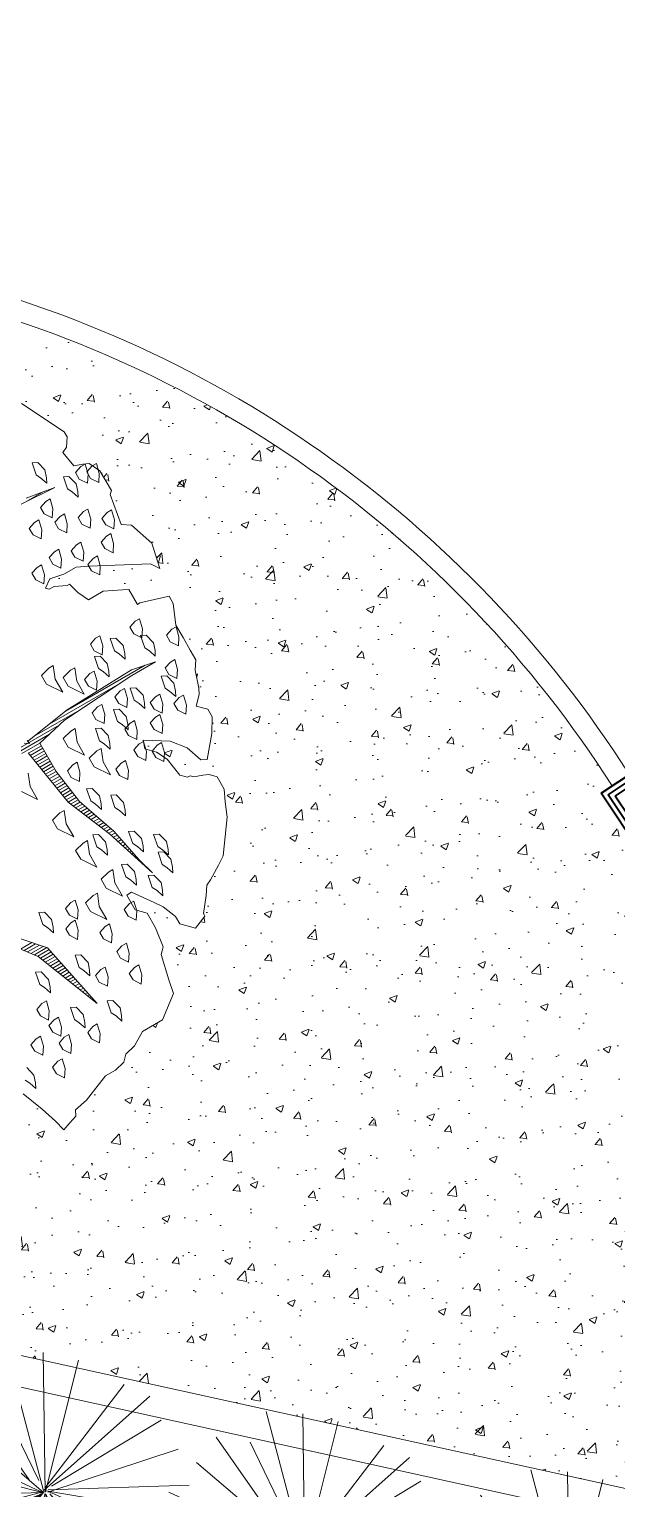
# Model space of a CAD drawing. Header units: metres. Extents: x 12093 to 20303, y 514 to 1412.
# Drawn here: x 19793.14 to 19795.98, y 683.78 to 690.84 of the extents above; entities that cross this region are included whole.
import ezdxf

# ---------------------------------------------------------------- set-up
doc = ezdxf.new("R2010")
doc.units = ezdxf.units.M
doc.linetypes.add('DASHED2', pattern=[9.525, 6.35, -3.175])
doc.layers.get('0').update_dxf_attribs({"lineweight": 13})
for name, color, linetype, lineweight in [('AMBI-GRASS', 104, 'Continuous', 20), ('ARBOLES', 52, 'Continuous', 13), ('grass', 64, 'Continuous', 13), ('JARDINERA', 132, 'Continuous', 40), ('Layer2', 43, 'Continuous', 20), ('MANZANAS-ORIGINALES', 147, 'Continuous', 9), ('SARDINEL', 52, 'Continuous', 20), ('TEX', 81, 'Continuous', 13)]:
    doc.layers.add(name, color=color, linetype=linetype, lineweight=lineweight)
doc.layers.add('Proyecciones', color=52, linetype='DASHED2')
pattern_1 = [(50, (19136.99335, 73.14804), (0.36436934, -0.03187817), [0.0381, -0.4191]), (355, (19136.99335, 73.14804), (-0.07048565, 0.38211329), [0.03048, -0.33528]), (100.451, (19137.0237, 73.1454), (0.293885, 0.35023338), [0.03238, -0.35618]), (46.1842, (19136.99335, 73.24964), (0.54215808, -0.08408466), [0.05715, -0.62865]), (96.6356, (19137.03853, 73.24264), (0.47480847, 0.4948511), [0.04857, -0.53427]), (351.184, (19136.99335, 73.24964), (0.4748092, 0.49485024), [0.04572, -0.50292]), (21, (19137.04415, 73.22424), (0.30322976, -0.20453104), [0.0381, -0.4191]), (326, (19137.04415, 73.22424), (0.12360406, 0.36837593), [0.03048, -0.33528]), (71.4514, (19137.06942, 73.2072), (0.42683298, 0.16384572), [0.03238, -0.35618]), (37.5, (19136.99335, 73.14804), (0.006177207, 0.169110078), [0, -0.331216, 0, -0.34036, 0, -0.33655]), (7.5, (19136.99335, 73.14804), (0.133639325, 0.20036115), [0, -0.194056, 0, -0.323596, 0, -0.12827]), (327.5, (19136.88007, 73.14804), (0.27118119, -0.011457488), [0, -0.127, 0, -0.39624, 0, -0.52578]), (317.5, (19136.82927, 73.14804), (0.29625836, 0.05085298), [0, -0.1651, 0, -0.263144, 0, -0.37338])]

# ---------------------------------------------------------------- blocks, each defined once
blk = doc.blocks.new('ghgfghgh')
at = {"layer": 'ARBOLES', "lineweight": 20}
for p, q in [((20002.4707, 664.8002), (20002.3672, 664.7493)), ((20002.3833, 664.7674), (20002.4707, 664.8002)), ((20002.3848, 664.7579), (20002.4344, 664.7866)), ((20002.5027, 664.1171), (20002.7456, 664.2574)), ((20002.7037, 664.2432), (20002.7778, 664.2683)), ((20002.7778, 664.2683), (20002.7047, 664.2261)), ((20002.7047, 664.2261), (20002.4996, 664.0899)), ((20002.5081, 664.1214), (20002.7037, 664.2432)), ((20002.4551, 664.0792), (20002.6732, 664.2051)), ((20002.3866, 664.0247), (20002.5081, 664.1214)), ((20002.4075, 664.0413), (20002.5526, 664.1251)), ((20002.3251, 663.9833), (20002.4832, 664.0746)), ((20002.4996, 664.0899), (20002.4247, 664.0201)), ((20002.3474, 663.9858), (20002.4538, 664.0472)), ((20002.3698, 663.9883), (20002.4247, 664.02)), ((20002.4183, 663.9543), (20002.3886, 663.9904)), ((20002.3896, 663.9893), (20002.4293, 664.0122)), ((20002.3954, 663.9822), (20002.4338, 664.0044)), ((20002.4012, 663.9751), (20002.4383, 663.9965)), ((20002.407, 663.9681), (20002.4428, 663.9887)), ((20002.4247, 664.0201), (20002.4746, 663.9336)), ((20002.4128, 663.961), (20002.4473, 663.9809)), ((20002.5112, 663.8395), (20002.4183, 663.9543)), ((20002.4187, 663.9539), (20002.4518, 663.9731)), ((20002.4244, 663.9468), (20002.4563, 663.9653)), ((20002.4302, 663.9397), (20002.4609, 663.9575)), ((20002.4359, 663.9326), (20002.4654, 663.9496)), ((20002.4416, 663.9255), (20002.4699, 663.9418)), ((20002.4474, 663.9184), (20002.4744, 663.934)), ((20002.4531, 663.9113), (20002.4799, 663.9267)), ((20002.4589, 663.9042), (20002.4855, 663.9195)), ((20002.4646, 663.8971), (20002.491, 663.9123)), ((20002.4704, 663.89), (20002.4966, 663.9051)), ((20002.4746, 663.9336), (20002.5455, 663.8416)), ((20002.4761, 663.8829), (20002.5021, 663.8979)), ((20002.4819, 663.8758), (20002.5077, 663.8907)), ((20002.4876, 663.8687), (20002.5132, 663.8834)), ((20002.4934, 663.8616), (20002.5188, 663.8762)), ((20002.4991, 663.8545), (20002.5244, 663.869)), ((20002.5049, 663.8473), (20002.5299, 663.8618)), ((20002.5106, 663.8402), (20002.5355, 663.8546)), ((20002.6373, 663.7439), (20002.5112, 663.8395)), ((20002.5182, 663.8342), (20002.541, 663.8474)), ((20002.526, 663.8283), (20002.5469, 663.8403)), ((20002.5338, 663.8224), (20002.5542, 663.8341)), ((20002.5416, 663.8164), (20002.5615, 663.8279)), ((20002.5455, 663.8416), (20002.6506, 663.7516)), ((20002.5495, 663.8105), (20002.5687, 663.8217)), ((20002.5573, 663.8046), (20002.576, 663.8154)), ((20002.5651, 663.7987), (20002.5833, 663.8092)), ((20002.5729, 663.7928), (20002.5906, 663.803)), ((20002.5807, 663.7869), (20002.5978, 663.7968)), ((20002.5885, 663.7809), (20002.6051, 663.7905)), ((20002.5963, 663.775), (20002.6124, 663.7843)), ((20002.6041, 663.7691), (20002.6197, 663.7781)), ((20002.6119, 663.7632), (20002.6269, 663.7719)), ((20002.6197, 663.7573), (20002.6342, 663.7656)), ((20002.6275, 663.7513), (20002.6415, 663.7594)), ((20002.6353, 663.7454), (20002.6488, 663.7532)), ((20002.7683, 663.6245), (20002.6373, 663.7439)), ((20002.6425, 663.7392), (20002.6551, 663.7465)), ((20002.6495, 663.7328), (20002.6612, 663.7395)), ((20002.6506, 663.7516), (20002.7282, 663.6634)), ((20002.6565, 663.7264), (20002.6673, 663.7326)), ((20002.6635, 663.72), (20002.6734, 663.7257)), ((20002.6705, 663.7136), (20002.6795, 663.7188)), ((20002.6775, 663.7073), (20002.6855, 663.7119)), ((20002.6845, 663.7009), (20002.6916, 663.705)), ((20002.6915, 663.6945), (20002.6977, 663.698)), ((20002.6985, 663.6881), (20002.7038, 663.6911)), ((20002.7055, 663.6817), (20002.7098, 663.6842)), ((20002.7126, 663.6753), (20002.7159, 663.6773)), ((20002.7266, 663.6626), (20002.7281, 663.6635)), ((20002.7282, 663.6634), (20002.7683, 663.6245)), ((20002.7336, 663.6562), (20002.7348, 663.6569)), ((20002.2834, 663.4509), (20002.4484, 663.3955)), ((20002.419, 663.3696), (20002.2673, 663.4328)), ((20002.3658, 663.3918), (20002.4003, 663.4117)), ((20002.3763, 663.3874), (20002.4117, 663.4078)), ((20002.3868, 663.383), (20002.4231, 663.404)), ((20002.3973, 663.3787), (20002.4345, 663.4001)), ((20002.4078, 663.3743), (20002.4459, 663.3963)), ((20002.4183, 663.3699), (20002.4532, 663.3901)), ((20002.5997, 663.2257), (20002.419, 663.3696)), ((20002.4261, 663.364), (20002.4594, 663.3832)), ((20002.4337, 663.358), (20002.4655, 663.3763)), ((20002.4413, 663.3519), (20002.4716, 663.3694)), ((20002.4484, 663.3955), (20002.5997, 663.2257)), ((20002.4488, 663.3459), (20002.4777, 663.3626)), ((20002.4564, 663.3398), (20002.4839, 663.3557)), ((20002.464, 663.3338), (20002.49, 663.3488)), ((20002.4716, 663.3277), (20002.4961, 663.3419)), ((20002.4792, 663.3217), (20002.5023, 663.335)), ((20002.4868, 663.3156), (20002.5084, 663.3281)), ((20002.4944, 663.3096), (20002.5145, 663.3212)), ((20002.5019, 663.3036), (20002.5207, 663.3144)), ((20002.5095, 663.2975), (20002.5268, 663.3075)), ((20002.5171, 663.2915), (20002.5329, 663.3006)), ((20002.5247, 663.2854), (20002.5391, 663.2937)), ((20002.5323, 663.2794), (20002.5452, 663.2868)), ((20002.5399, 663.2733), (20002.5513, 663.2799)), ((20002.5475, 663.2673), (20002.5575, 663.2731)), ((20002.555, 663.2612), (20002.5636, 663.2662)), ((20002.5626, 663.2552), (20002.5697, 663.2593)), ((20002.5702, 663.2491), (20002.5759, 663.2524)), ((20002.5778, 663.2431), (20002.582, 663.2455)), ((20002.5854, 663.2371), (20002.5881, 663.2386)), ((20002.593, 663.231), (20002.5943, 663.2317))]:
    blk.add_line(p, q, dxfattribs=at)
at = {"layer": 'grass'}
for p, q in [((20002.3685, 665.0559), (20002.4989, 664.9698)), ((20002.4989, 664.9698), (20002.5076, 664.9546)), ((20002.5056, 664.9232), (20002.4949, 664.9069)), ((20002.5076, 664.9546), (20002.5056, 664.9232)), ((20002.4009, 664.8751), (20002.418, 664.8762)), ((20002.418, 664.8762), (20002.44, 664.8534)), ((20002.4949, 664.9069), (20002.5286, 664.8659)), ((20002.4134, 664.8381), (20002.4009, 664.8751)), ((20002.4278, 664.8286), (20002.4134, 664.8381)), ((20002.44, 664.8534), (20002.4449, 664.8296)), ((20002.4963, 664.8327), (20002.5134, 664.8337)), ((20002.5089, 664.7956), (20002.4963, 664.8327)), ((20002.5134, 664.8337), (20002.5354, 664.811)), ((20002.5286, 664.8659), (20002.5557, 664.8714)), ((20002.5495, 664.8634), (20002.5334, 664.8453)), ((20002.5334, 664.8453), (20002.5449, 664.8253)), ((20002.5628, 664.8711), (20002.5495, 664.8634)), ((20002.5557, 664.8714), (20002.5752, 664.8726)), ((20002.5715, 664.8407), (20002.5628, 664.8711)), ((20002.5838, 664.8655), (20002.5677, 664.8473)), ((20002.5677, 664.8473), (20002.5792, 664.8274)), ((20002.5697, 664.813), (20002.5715, 664.8407)), ((20002.5752, 664.8726), (20002.6078, 664.8511)), ((20002.5971, 664.8732), (20002.5838, 664.8655)), ((20002.6058, 664.8427), (20002.5971, 664.8732)), ((20002.604, 664.8151), (20002.6058, 664.8427)), ((20002.6078, 664.8511), (20002.6427, 664.7905)), ((20002.4459, 664.8125), (20002.4278, 664.8286)), ((20002.4449, 664.8296), (20002.4459, 664.8125)), ((20002.5232, 664.7862), (20002.5089, 664.7956)), ((20002.5354, 664.811), (20002.5403, 664.7872)), ((20002.5403, 664.7872), (20002.5413, 664.7701)), ((20002.5449, 664.8253), (20002.5697, 664.813)), ((20002.5792, 664.8274), (20002.604, 664.8151)), ((20002.6427, 664.7905), (20002.6395, 664.7786)), ((20002.4424, 664.7572), (20002.4263, 664.7391)), ((20002.4557, 664.7649), (20002.4424, 664.7572)), ((20002.4644, 664.7345), (20002.4557, 664.7649)), ((20002.5413, 664.7701), (20002.5232, 664.7862)), ((20002.6395, 664.7786), (20002.6724, 664.6867)), ((20002.4217, 664.701), (20002.4084, 664.6933)), ((20002.4304, 664.6705), (20002.4217, 664.701)), ((20002.4263, 664.7391), (20002.4378, 664.7191)), ((20002.4378, 664.7191), (20002.4626, 664.7069)), ((20002.4626, 664.7069), (20002.4644, 664.7345)), ((20002.4864, 664.7117), (20002.4703, 664.6936)), ((20002.4997, 664.7194), (20002.4864, 664.7117)), ((20002.5084, 664.689), (20002.4997, 664.7194)), ((20002.5577, 664.7263), (20002.5416, 664.7082)), ((20002.5416, 664.7082), (20002.5531, 664.6882)), ((20002.571, 664.734), (20002.5577, 664.7263)), ((20002.5797, 664.7036), (20002.571, 664.734)), ((20002.578, 664.6759), (20002.5797, 664.7036)), ((20002.6301, 664.7238), (20002.614, 664.7056)), ((20002.614, 664.7056), (20002.6255, 664.6857)), ((20002.6434, 664.7315), (20002.6301, 664.7238)), ((20002.6521, 664.701), (20002.6434, 664.7315)), ((20002.6503, 664.6734), (20002.6521, 664.701)), ((20002.4084, 664.6933), (20002.3923, 664.6751)), ((20002.3923, 664.6751), (20002.4038, 664.6552)), ((20002.4038, 664.6552), (20002.4286, 664.6429)), ((20002.4286, 664.6429), (20002.4304, 664.6705)), ((20002.4703, 664.6936), (20002.4818, 664.6736)), ((20002.4818, 664.6736), (20002.5066, 664.6613)), ((20002.5066, 664.6613), (20002.5084, 664.689)), ((20002.5531, 664.6882), (20002.578, 664.6759)), ((20002.6255, 664.6857), (20002.6503, 664.6734)), ((20002.6409, 664.6591), (20002.6276, 664.6514)), ((20002.6496, 664.6286), (20002.6409, 664.6591)), ((20002.6724, 664.6867), (20002.7039, 664.6846)), ((20002.7039, 664.6846), (20002.7659, 664.6296)), ((20002.7039, 664.6846), (20002.7039, 664.6846)), ((20002.4821, 664.6117), (20002.4688, 664.604)), ((20002.4908, 664.5813), (20002.4821, 664.6117)), ((20002.5363, 664.6253), (20002.5202, 664.6071)), ((20002.5496, 664.633), (20002.5363, 664.6253)), ((20002.5583, 664.6025), (20002.5496, 664.633)), ((20002.6276, 664.6514), (20002.6115, 664.6332)), ((20002.6115, 664.6332), (20002.623, 664.6133)), ((20002.623, 664.6133), (20002.6478, 664.601)), ((20002.6478, 664.601), (20002.6496, 664.6286)), ((20002.7659, 664.6296), (20002.7901, 664.5528)), ((20002.4299, 664.5639), (20002.4166, 664.5562)), ((20002.4386, 664.5334), (20002.4299, 664.5639)), ((20002.4688, 664.604), (20002.4527, 664.5859)), ((20002.4527, 664.5859), (20002.4642, 664.5659)), ((20002.4642, 664.5659), (20002.489, 664.5536)), ((20002.489, 664.5536), (20002.4908, 664.5813)), ((20002.5202, 664.6071), (20002.5317, 664.5872)), ((20002.5317, 664.5872), (20002.5565, 664.5749)), ((20002.5565, 664.5749), (20002.5583, 664.6025)), ((20002.5869, 664.5836), (20002.5708, 664.5654)), ((20002.5708, 664.5654), (20002.5823, 664.5455)), ((20002.7618, 664.5668), (20002.5744, 664.5595)), ((20002.6002, 664.5913), (20002.5869, 664.5836)), ((20002.6089, 664.5608), (20002.6002, 664.5913)), ((20002.7901, 664.5528), (20002.7618, 664.5668)), ((20002.4166, 664.5562), (20002.4005, 664.538)), ((20002.4005, 664.538), (20002.412, 664.5181)), ((20002.4368, 664.5058), (20002.4386, 664.5334)), ((20002.4554, 664.521), (20002.4414, 664.4928)), ((20002.4976, 664.5353), (20002.4554, 664.521)), ((20002.5354, 664.5571), (20002.4976, 664.5353)), ((20002.5744, 664.5595), (20002.5354, 664.5571)), ((20002.5744, 664.5595), (20002.5744, 664.5595)), ((20002.5823, 664.5455), (20002.6072, 664.5332)), ((20002.6072, 664.5332), (20002.6089, 664.5608)), ((20002.412, 664.5181), (20002.4368, 664.5058)), ((20002.4414, 664.4928), (20002.4534, 664.4896)), ((20002.4534, 664.4896), (20002.4685, 664.4983)), ((20002.4685, 664.4983), (20002.5075, 664.5006)), ((20002.5075, 664.5006), (20002.5151, 664.505)), ((20002.5151, 664.505), (20002.5401, 664.4791)), ((20002.5401, 664.4791), (20002.5727, 664.4576)), ((20002.5727, 664.4576), (20002.6181, 664.4838)), ((20002.6181, 664.4838), (20002.6766, 664.4873)), ((20002.6766, 664.4873), (20002.6961, 664.4885)), ((20002.6961, 664.4885), (20002.7223, 664.4431)), ((20002.7223, 664.4431), (20002.7298, 664.4475)), ((20002.7298, 664.4475), (20002.8186, 664.4684)), ((20002.8186, 664.4684), (20002.8317, 664.4457)), ((20002.8317, 664.4457), (20002.8396, 664.3797)), ((20002.7154, 664.3918), (20002.6993, 664.3736)), ((20002.7287, 664.3995), (20002.7154, 664.3918)), ((20002.7374, 664.3691), (20002.7287, 664.3995)), ((20002.608, 664.3475), (20002.5947, 664.3399)), ((20002.6167, 664.3171), (20002.608, 664.3475)), ((20002.6993, 664.3736), (20002.7108, 664.3537)), ((20002.7108, 664.3537), (20002.7356, 664.3414)), ((20002.7318, 664.3481), (20002.7489, 664.3491)), ((20002.7443, 664.311), (20002.7318, 664.3481)), ((20002.7356, 664.3414), (20002.7374, 664.3691)), ((20002.7489, 664.3491), (20002.7709, 664.3263)), ((20002.8269, 664.3675), (20002.8108, 664.3494)), ((20002.8108, 664.3494), (20002.8223, 664.3294)), ((20002.8402, 664.3752), (20002.8269, 664.3675)), ((20002.8396, 664.3797), (20002.8614, 664.3419)), ((20002.8489, 664.3448), (20002.8402, 664.3752)), ((20002.8471, 664.3172), (20002.8489, 664.3448)), ((20002.8614, 664.3419), (20002.8833, 664.304)), ((20002.5947, 664.3399), (20002.5786, 664.3217)), ((20002.5786, 664.3217), (20002.5901, 664.3017)), ((20002.5901, 664.3017), (20002.6149, 664.2895)), ((20002.6149, 664.2895), (20002.6167, 664.3171)), ((20002.6394, 664.3391), (20002.6566, 664.3401)), ((20002.652, 664.302), (20002.6394, 664.3391)), ((20002.6663, 664.2926), (20002.652, 664.302)), ((20002.6566, 664.3401), (20002.6786, 664.3174)), ((20002.6786, 664.3174), (20002.6835, 664.2936)), ((20002.7587, 664.3015), (20002.7443, 664.311)), ((20002.7768, 664.2854), (20002.7587, 664.3015)), ((20002.7709, 664.3263), (20002.7758, 664.3026)), ((20002.7758, 664.3026), (20002.7768, 664.2854)), ((20002.8223, 664.3294), (20002.8471, 664.3172)), ((20002.8833, 664.304), (20002.9007, 664.2738)), ((20002.4655, 664.2564), (20002.4523, 664.2487)), ((20002.4714, 664.2155), (20002.4655, 664.2564)), ((20002.5911, 664.2846), (20002.6083, 664.2856)), ((20002.6037, 664.2475), (20002.5911, 664.2846)), ((20002.6083, 664.2856), (20002.6303, 664.2629)), ((20002.6303, 664.2629), (20002.6351, 664.2391)), ((20002.6845, 664.2764), (20002.6663, 664.2926)), ((20002.6835, 664.2936), (20002.6845, 664.2764)), ((20002.8226, 664.2675), (20002.8065, 664.2494)), ((20002.8359, 664.2752), (20002.8226, 664.2675)), ((20002.8446, 664.2448), (20002.8359, 664.2752)), ((20002.9007, 664.2738), (20002.8987, 664.2424)), ((20002.4523, 664.2487), (20002.4295, 664.2267)), ((20002.4295, 664.2267), (20002.4448, 664.2001)), ((20002.4945, 664.1756), (20002.4714, 664.2155)), ((20002.518, 664.2424), (20002.4952, 664.2204)), ((20002.4952, 664.2204), (20002.5106, 664.1938)), ((20002.5313, 664.2501), (20002.518, 664.2424)), ((20002.5372, 664.2091), (20002.5313, 664.2501)), ((20002.5602, 664.1692), (20002.5372, 664.2091)), ((20002.5771, 664.2322), (20002.561, 664.214)), ((20002.561, 664.214), (20002.5725, 664.194)), ((20002.5904, 664.2398), (20002.5771, 664.2322)), ((20002.5991, 664.2094), (20002.5904, 664.2398)), ((20002.5973, 664.1818), (20002.5991, 664.2094)), ((20002.618, 664.2381), (20002.6037, 664.2475)), ((20002.6362, 664.2219), (20002.618, 664.2381)), ((20002.6351, 664.2391), (20002.6362, 664.2219)), ((20002.7942, 664.2246), (20002.8114, 664.2256)), ((20002.8068, 664.1875), (20002.7942, 664.2246)), ((20002.8065, 664.2494), (20002.818, 664.2294)), ((20002.8114, 664.2256), (20002.8334, 664.2028)), ((20002.818, 664.2294), (20002.8428, 664.2172)), ((20002.8428, 664.2172), (20002.8446, 664.2448)), ((20002.8987, 664.2424), (20002.9098, 664.1882)), ((20002.4448, 664.2001), (20002.4945, 664.1756)), ((20002.5106, 664.1938), (20002.5602, 664.1692)), ((20002.5725, 664.194), (20002.5973, 664.1818)), ((20002.6697, 664.1792), (20002.6536, 664.1611)), ((20002.683, 664.1869), (20002.6697, 664.1792)), ((20002.6917, 664.1565), (20002.683, 664.1869)), ((20002.7001, 664.188), (20002.7173, 664.189)), ((20002.7127, 664.1509), (20002.7001, 664.188)), ((20002.7173, 664.189), (20002.7393, 664.1662)), ((20002.7393, 664.1662), (20002.7441, 664.1424)), ((20002.7907, 664.1693), (20002.7774, 664.1616)), ((20002.7994, 664.1389), (20002.7907, 664.1693)), ((20002.8211, 664.178), (20002.8068, 664.1875)), ((20002.8393, 664.1619), (20002.8211, 664.178)), ((20002.8334, 664.2028), (20002.8382, 664.179)), ((20002.8382, 664.179), (20002.8393, 664.1619)), ((20002.8631, 664.1668), (20002.8498, 664.1591)), ((20002.8718, 664.1363), (20002.8631, 664.1668)), ((20002.9109, 664.1687), (20002.9014, 664.1329)), ((20002.9098, 664.1882), (20002.9109, 664.1687)), ((20002.6004, 664.1304), (20002.5843, 664.1122)), ((20002.6137, 664.138), (20002.6004, 664.1304)), ((20002.6224, 664.1076), (20002.6137, 664.138)), ((20002.649, 664.123), (20002.6661, 664.124)), ((20002.6615, 664.0859), (20002.649, 664.123)), ((20002.6536, 664.1611), (20002.6651, 664.1411)), ((20002.6651, 664.1411), (20002.6899, 664.1289)), ((20002.6661, 664.124), (20002.6881, 664.1012)), ((20002.6899, 664.1289), (20002.6917, 664.1565)), ((20002.727, 664.1414), (20002.7127, 664.1509)), ((20002.7452, 664.1253), (20002.727, 664.1414)), ((20002.7441, 664.1424), (20002.7452, 664.1253)), ((20002.7774, 664.1616), (20002.7613, 664.1435)), ((20002.7613, 664.1435), (20002.7728, 664.1235)), ((20002.7728, 664.1235), (20002.7976, 664.1112)), ((20002.7976, 664.1112), (20002.7994, 664.1389)), ((20002.8498, 664.1591), (20002.8336, 664.1409)), ((20002.8336, 664.1409), (20002.8452, 664.121)), ((20002.8452, 664.121), (20002.87, 664.1087)), ((20002.87, 664.1087), (20002.8718, 664.1363)), ((20002.9014, 664.1329), (20002.9372, 664.1233)), ((20002.9372, 664.1233), (20002.9503, 664.1006)), ((20002.5843, 664.1122), (20002.5958, 664.0923)), ((20002.5958, 664.0923), (20002.6206, 664.08)), ((20002.6206, 664.08), (20002.6224, 664.1076)), ((20002.6759, 664.0764), (20002.6615, 664.0859)), ((20002.694, 664.0603), (20002.6759, 664.0764)), ((20002.6996, 664.0813), (20002.6835, 664.0631)), ((20002.6881, 664.1012), (20002.693, 664.0775)), ((20002.693, 664.0775), (20002.694, 664.0603)), ((20002.7129, 664.089), (20002.6996, 664.0813)), ((20002.7216, 664.0585), (20002.7129, 664.089)), ((20002.7776, 664.0997), (20002.7615, 664.0816)), ((20002.7615, 664.0816), (20002.7731, 664.0616)), ((20002.7909, 664.1074), (20002.7776, 664.0997)), ((20002.7997, 664.077), (20002.7909, 664.1074)), ((20002.7979, 664.0493), (20002.7997, 664.077)), ((20002.9503, 664.1006), (20002.9494, 664.0497)), ((20002.5188, 664.0567), (20002.4961, 664.0347)), ((20002.4961, 664.0347), (20002.5114, 664.0081)), ((20002.5321, 664.0644), (20002.5188, 664.0567)), ((20002.538, 664.0234), (20002.5321, 664.0644)), ((20002.594, 664.0646), (20002.6111, 664.0657)), ((20002.6066, 664.0275), (20002.594, 664.0646)), ((20002.6111, 664.0657), (20002.6332, 664.0429)), ((20002.6332, 664.0429), (20002.638, 664.0191)), ((20002.6835, 664.0631), (20002.6951, 664.0432)), ((20002.6951, 664.0432), (20002.7199, 664.0309)), ((20002.7199, 664.0309), (20002.7216, 664.0585)), ((20002.7731, 664.0616), (20002.7979, 664.0493)), ((20002.9494, 664.0497), (20002.9346, 663.9706)), ((20002.3933, 664.0189), (20002.3766, 664.02)), ((20002.3855, 664.0278), (20002.3933, 664.0189)), ((20002.5114, 664.0081), (20002.561, 663.9835)), ((20002.561, 663.9835), (20002.538, 664.0234)), ((20002.5981, 663.9961), (20002.5754, 663.9741)), ((20002.6114, 664.0038), (20002.5981, 663.9961)), ((20002.6209, 664.0181), (20002.6066, 664.0275)), ((20002.6173, 663.9628), (20002.6114, 664.0038)), ((20002.639, 664.002), (20002.6209, 664.0181)), ((20002.638, 664.0191), (20002.639, 664.002)), ((20002.7275, 664.0176), (20002.7114, 663.9994)), ((20002.7114, 663.9994), (20002.723, 663.9795)), ((20002.7408, 664.0253), (20002.7275, 664.0176)), ((20002.7393, 664.0293), (20002.7448, 664.0022)), ((20002.8217, 664.0264), (20002.7393, 664.0293)), ((20002.7495, 663.9949), (20002.7408, 664.0253)), ((20002.7448, 664.0022), (20002.7806, 663.9926)), ((20002.7478, 663.9672), (20002.7495, 663.9949)), ((20002.7828, 664.014), (20002.7667, 663.9959)), ((20002.7667, 663.9959), (20002.7782, 663.9759)), ((20002.7806, 663.9926), (20002.8132, 663.9711)), ((20002.7961, 664.0217), (20002.7828, 664.014)), ((20002.8048, 663.9913), (20002.7961, 664.0217)), ((20002.803, 663.9637), (20002.8048, 663.9913)), ((20002.8737, 664.006), (20002.8217, 664.0264)), ((20002.9151, 663.9694), (20002.8737, 664.006)), ((20002.525, 663.9539), (20002.5089, 663.9357)), ((20002.5383, 663.9615), (20002.525, 663.9539)), ((20002.547, 663.9311), (20002.5383, 663.9615)), ((20002.5754, 663.9741), (20002.5907, 663.9475)), ((20002.5907, 663.9475), (20002.6404, 663.9229)), ((20002.6404, 663.9229), (20002.6173, 663.9628)), ((20002.6726, 663.9593), (20002.6565, 663.9411)), ((20002.6565, 663.9411), (20002.668, 663.9212)), ((20002.6859, 663.967), (20002.6726, 663.9593)), ((20002.6946, 663.9365), (20002.6859, 663.967)), ((20002.723, 663.9795), (20002.7478, 663.9672)), ((20002.7782, 663.9759), (20002.803, 663.9637)), ((20002.8132, 663.9711), (20002.8514, 663.9225)), ((20002.9346, 663.9706), (20002.9151, 663.9694)), ((20002.3948, 663.8876), (20002.3889, 663.9285)), ((20002.5089, 663.9357), (20002.5204, 663.9157)), ((20002.5204, 663.9157), (20002.5452, 663.9035)), ((20002.5452, 663.9035), (20002.547, 663.9311)), ((20002.668, 663.9212), (20002.6928, 663.9089)), ((20002.6928, 663.9089), (20002.6946, 663.9365)), ((20002.8514, 663.9225), (20002.8752, 663.9161)), ((20002.8752, 663.9161), (20002.8828, 663.9205)), ((20002.8828, 663.9205), (20002.8947, 663.9173)), ((20002.8947, 663.9173), (20002.9218, 663.9228)), ((20002.9218, 663.9228), (20002.9413, 663.924)), ((20002.9413, 663.924), (20002.9652, 663.9176)), ((20002.9652, 663.9176), (20002.987, 663.8798)), ((20002.3682, 663.8722), (20002.4179, 663.8477)), ((20002.4179, 663.8477), (20002.3948, 663.8876)), ((20002.5672, 663.8807), (20002.5844, 663.8817)), ((20002.5798, 663.8436), (20002.5672, 663.8807)), ((20002.5844, 663.8817), (20002.6064, 663.859)), ((20002.6064, 663.859), (20002.6112, 663.8352)), ((20002.6406, 663.861), (20002.6578, 663.8621)), ((20002.6532, 663.824), (20002.6406, 663.861)), ((20002.6578, 663.8621), (20002.6798, 663.8393)), ((20002.987, 663.8798), (20002.9893, 663.8408)), ((20002.4856, 663.807), (20002.4629, 663.785)), ((20002.4989, 663.8147), (20002.4856, 663.807)), ((20002.5048, 663.7738), (20002.4989, 663.8147)), ((20002.5941, 663.8342), (20002.5798, 663.8436)), ((20002.6123, 663.8181), (20002.5941, 663.8342)), ((20002.6112, 663.8352), (20002.6123, 663.8181)), ((20002.6675, 663.8145), (20002.6532, 663.824)), ((20002.6857, 663.7984), (20002.6675, 663.8145)), ((20002.6798, 663.8393), (20002.6846, 663.8155)), ((20002.6846, 663.8155), (20002.6857, 663.7984)), ((20002.9893, 663.8408), (20002.996, 663.7942)), ((20002.4629, 663.785), (20002.4782, 663.7584)), ((20002.5279, 663.7339), (20002.5048, 663.7738)), ((20002.996, 663.7942), (20002.9836, 663.6761)), ((20002.4782, 663.7584), (20002.5279, 663.7339)), ((20002.5698, 663.7226), (20002.5565, 663.715)), ((20002.5757, 663.6817), (20002.5698, 663.7226)), ((20002.5859, 663.7408), (20002.6031, 663.7418)), ((20002.5985, 663.7037), (20002.5859, 663.7408)), ((20002.6031, 663.7418), (20002.6251, 663.7191)), ((20002.6251, 663.7191), (20002.6299, 663.6953)), ((20002.6954, 663.7508), (20002.7125, 663.7519)), ((20002.7079, 663.7137), (20002.6954, 663.7508)), ((20002.7125, 663.7519), (20002.7345, 663.7291)), ((20002.7345, 663.7291), (20002.7394, 663.7053)), ((20002.7716, 663.7416), (20002.7888, 663.7427)), ((20002.7842, 663.7046), (20002.7716, 663.7416)), ((20002.7888, 663.7427), (20002.8108, 663.7199)), ((20002.8108, 663.7199), (20002.8156, 663.6961)), ((20002.5565, 663.715), (20002.5338, 663.693)), ((20002.5338, 663.693), (20002.5491, 663.6664)), ((20002.5988, 663.6418), (20002.5757, 663.6817)), ((20002.6128, 663.6943), (20002.5985, 663.7037)), ((20002.631, 663.6782), (20002.6128, 663.6943)), ((20002.6299, 663.6953), (20002.631, 663.6782)), ((20002.7223, 663.7043), (20002.7079, 663.7137)), ((20002.7404, 663.6882), (20002.7223, 663.7043)), ((20002.7394, 663.7053), (20002.7404, 663.6882)), ((20002.7985, 663.6951), (20002.7842, 663.7046)), ((20002.7852, 663.6874), (20002.8023, 663.6884)), ((20002.7977, 663.6503), (20002.7852, 663.6874)), ((20002.8167, 663.679), (20002.7985, 663.6951)), ((20002.8023, 663.6884), (20002.8243, 663.6657)), ((20002.8156, 663.6961), (20002.8167, 663.679)), ((20002.9836, 663.6761), (20002.9696, 663.6478)), ((20002.5491, 663.6664), (20002.5988, 663.6418)), ((20002.6474, 663.6344), (20002.6341, 663.6267)), ((20002.6533, 663.5935), (20002.6474, 663.6344)), ((20002.6739, 663.6498), (20002.6911, 663.6508)), ((20002.6865, 663.6127), (20002.6739, 663.6498)), ((20002.6911, 663.6508), (20002.7131, 663.6281)), ((20002.7196, 663.669), (20002.722, 663.6704)), ((20002.7406, 663.6498), (20002.7416, 663.6504)), ((20002.7476, 663.6434), (20002.7483, 663.6439)), ((20002.7546, 663.637), (20002.7551, 663.6373)), ((20002.7616, 663.6307), (20002.7618, 663.6308)), ((20002.8121, 663.6409), (20002.7977, 663.6503)), ((20002.8302, 663.6248), (20002.8121, 663.6409)), ((20002.8243, 663.6657), (20002.8292, 663.6419)), ((20002.8292, 663.6419), (20002.8302, 663.6248)), ((20002.9696, 663.6478), (20002.9449, 663.6033)), ((20002.6341, 663.6267), (20002.6113, 663.6047)), ((20002.6113, 663.6047), (20002.6267, 663.5781)), ((20002.6763, 663.5536), (20002.6533, 663.5935)), ((20002.7008, 663.6032), (20002.6865, 663.6127)), ((20002.719, 663.5871), (20002.7008, 663.6032)), ((20002.7131, 663.6281), (20002.718, 663.6043)), ((20002.718, 663.6043), (20002.719, 663.5871)), ((20002.755, 663.6168), (20002.7722, 663.6178)), ((20002.7676, 663.5797), (20002.755, 663.6168)), ((20002.7722, 663.6178), (20002.7942, 663.5951)), ((20002.7942, 663.5951), (20002.7991, 663.5713)), ((20002.9341, 663.587), (20002.9321, 663.5556)), ((20002.9449, 663.6033), (20002.9341, 663.587)), ((20002.5325, 663.5415), (20002.5192, 663.5339)), ((20002.5412, 663.5111), (20002.5325, 663.5415)), ((20002.5868, 663.5551), (20002.564, 663.5331)), ((20002.6001, 663.5628), (20002.5868, 663.5551)), ((20002.606, 663.5219), (20002.6001, 663.5628)), ((20002.6267, 663.5781), (20002.6763, 663.5536)), ((20002.7045, 663.5654), (20002.6894, 663.5567)), ((20002.6894, 663.5567), (20002.7156, 663.5113)), ((20002.7729, 663.5343), (20002.7045, 663.5654)), ((20002.7819, 663.5703), (20002.7676, 663.5797)), ((20002.8001, 663.5542), (20002.7819, 663.5703)), ((20002.7991, 663.5713), (20002.8001, 663.5542)), ((20002.9321, 663.5556), (20002.9237, 663.5003)), ((20002.4213, 663.5039), (20002.4384, 663.5049)), ((20002.4338, 663.4668), (20002.4213, 663.5039)), ((20002.4384, 663.5049), (20002.4604, 663.4822)), ((20002.5192, 663.5339), (20002.5031, 663.5157)), ((20002.5031, 663.5157), (20002.5147, 663.4958)), ((20002.5147, 663.4958), (20002.5395, 663.4835)), ((20002.5395, 663.4835), (20002.5412, 663.5111)), ((20002.564, 663.5331), (20002.5794, 663.5065)), ((20002.5794, 663.5065), (20002.629, 663.482)), ((20002.629, 663.482), (20002.606, 663.5219)), ((20002.6983, 663.5309), (20002.6822, 663.5127)), ((20002.6822, 663.5127), (20002.6937, 663.4927)), ((20002.7116, 663.5385), (20002.6983, 663.5309)), ((20002.7203, 663.5081), (20002.7116, 663.5385)), ((20002.7156, 663.5113), (20002.7514, 663.5017)), ((20002.7185, 663.4805), (20002.7203, 663.5081)), ((20002.7514, 663.5017), (20002.7776, 663.4563)), ((20002.8012, 663.5203), (20002.7729, 663.5343)), ((20002.8381, 663.4912), (20002.8012, 663.5203)), ((20002.9237, 663.5003), (20002.928, 663.4927)), ((20002.4482, 663.4574), (20002.4338, 663.4668)), ((20002.4663, 663.4413), (20002.4482, 663.4574)), ((20002.4604, 663.4822), (20002.4653, 663.4584)), ((20002.4653, 663.4584), (20002.4663, 663.4413)), ((20002.5195, 663.472), (20002.5034, 663.4538)), ((20002.5034, 663.4538), (20002.5149, 663.4339)), ((20002.5328, 663.4796), (20002.5195, 663.472)), ((20002.5415, 663.4492), (20002.5328, 663.4796)), ((20002.6234, 663.461), (20002.6073, 663.4428)), ((20002.6367, 663.4687), (20002.6234, 663.461)), ((20002.6454, 663.4382), (20002.6367, 663.4687)), ((20002.6937, 663.4927), (20002.7185, 663.4805)), ((20002.7776, 663.4563), (20002.8006, 663.399)), ((20002.8512, 663.4685), (20002.8381, 663.4912)), ((20002.899, 663.4557), (20002.8512, 663.4685)), ((20002.928, 663.4927), (20002.899, 663.4557)), ((20002.5149, 663.4339), (20002.5397, 663.4216)), ((20002.5397, 663.4216), (20002.5415, 663.4492)), ((20002.6073, 663.4428), (20002.6188, 663.4229)), ((20002.6188, 663.4229), (20002.6436, 663.4106)), ((20002.6436, 663.4106), (20002.6454, 663.4382)), ((20002.6884, 663.4099), (20002.6751, 663.4022)), ((20002.6971, 663.3794), (20002.6884, 663.4099)), ((20002.5323, 663.373), (20002.5495, 663.374)), ((20002.5449, 663.3359), (20002.5323, 663.373)), ((20002.5495, 663.374), (20002.5715, 663.3513)), ((20002.6751, 663.4022), (20002.6589, 663.384)), ((20002.6589, 663.384), (20002.6705, 663.3641)), ((20002.6705, 663.3641), (20002.6953, 663.3518)), ((20002.6953, 663.3518), (20002.6971, 663.3794)), ((20002.7974, 663.387), (20002.7942, 663.3751)), ((20002.7942, 663.3751), (20002.8184, 663.2983)), ((20002.8006, 663.399), (20002.7974, 663.387)), ((20002.4116, 663.321), (20002.4288, 663.3221)), ((20002.4242, 663.2839), (20002.4116, 663.321)), ((20002.4288, 663.3221), (20002.4508, 663.2993)), ((20002.5592, 663.3264), (20002.5449, 663.3359)), ((20002.5774, 663.3103), (20002.5592, 663.3264)), ((20002.5715, 663.3513), (20002.5763, 663.3275)), ((20002.5763, 663.3275), (20002.5774, 663.3103)), ((20002.6106, 663.3295), (20002.5945, 663.3114)), ((20002.6239, 663.3372), (20002.6106, 663.3295)), ((20002.6326, 663.3068), (20002.6239, 663.3372)), ((20002.7134, 663.3357), (20002.6973, 663.3175)), ((20002.6973, 663.3175), (20002.7089, 663.2976)), ((20002.7267, 663.3434), (20002.7134, 663.3357)), ((20002.7354, 663.3129), (20002.7267, 663.3434)), ((20002.4385, 663.2745), (20002.4242, 663.2839)), ((20002.4567, 663.2584), (20002.4385, 663.2745)), ((20002.4508, 663.2993), (20002.4556, 663.2755)), ((20002.4556, 663.2755), (20002.4567, 663.2584)), ((20002.5945, 663.3114), (20002.606, 663.2914)), ((20002.606, 663.2914), (20002.6308, 663.2791)), ((20002.6308, 663.2791), (20002.6326, 663.3068)), ((20002.7089, 663.2976), (20002.7337, 663.2853)), ((20002.7337, 663.2853), (20002.7354, 663.3129)), ((20002.8184, 663.2983), (20002.8327, 663.2561)), ((20002.4444, 663.2336), (20002.4311, 663.2259)), ((20002.4531, 663.2031), (20002.4444, 663.2336)), ((20002.6301, 663.2344), (20002.6472, 663.2354)), ((20002.6426, 663.1973), (20002.6301, 663.2344)), ((20002.6472, 663.2354), (20002.6692, 663.2127)), ((20002.8327, 663.2561), (20002.7984, 663.1758)), ((20002.4311, 663.2259), (20002.415, 663.2077)), ((20002.415, 663.2077), (20002.4265, 663.1878)), ((20002.4265, 663.1878), (20002.4513, 663.1755)), ((20002.4513, 663.1755), (20002.4531, 663.2031)), ((20002.4818, 663.1842), (20002.4685, 663.1765)), ((20002.4905, 663.1538), (20002.4818, 663.1842)), ((20002.5178, 663.2139), (20002.5349, 663.2149)), ((20002.5304, 663.1768), (20002.5178, 663.2139)), ((20002.5349, 663.2149), (20002.557, 663.1922)), ((20002.557, 663.1922), (20002.5618, 663.1684)), ((20002.657, 663.1878), (20002.6426, 663.1973)), ((20002.6751, 663.1717), (20002.657, 663.1878)), ((20002.6692, 663.2127), (20002.6741, 663.1889)), ((20002.6741, 663.1889), (20002.6751, 663.1717)), ((20002.4685, 663.1765), (20002.4524, 663.1584)), ((20002.4524, 663.1584), (20002.4639, 663.1384)), ((20002.4887, 663.1261), (20002.4905, 663.1538)), ((20002.5447, 663.1673), (20002.5304, 663.1768)), ((20002.5629, 663.1512), (20002.5447, 663.1673)), ((20002.5618, 663.1684), (20002.5629, 663.1512)), ((20002.5866, 663.1561), (20002.5705, 663.1379)), ((20002.5999, 663.1638), (20002.5866, 663.1561)), ((20002.6086, 663.1333), (20002.5999, 663.1638)), ((20002.7378, 663.1408), (20002.7131, 663.0963)), ((20002.7984, 663.1758), (20002.7378, 663.1408)), ((20002.4135, 663.1182), (20002.3974, 663.1)), ((20002.3974, 663.1), (20002.4089, 663.0801)), ((20002.4268, 663.1259), (20002.4135, 663.1182)), ((20002.4355, 663.0954), (20002.4268, 663.1259)), ((20002.4337, 663.0678), (20002.4355, 663.0954)), ((20002.4639, 663.1384), (20002.4887, 663.1261)), ((20002.4992, 663.1233), (20002.4831, 663.1052)), ((20002.4831, 663.1052), (20002.4946, 663.0852)), ((20002.5125, 663.131), (20002.4992, 663.1233)), ((20002.5212, 663.1006), (20002.5125, 663.131)), ((20002.5194, 663.073), (20002.5212, 663.1006)), ((20002.5705, 663.1379), (20002.582, 663.118)), ((20002.582, 663.118), (20002.6069, 663.1057)), ((20002.6069, 663.1057), (20002.6086, 663.1333)), ((20002.7131, 663.0963), (20002.6872, 663.0713)), ((20002.4089, 663.0801), (20002.4337, 663.0678)), ((20002.4928, 663.0576), (20002.4795, 663.0499)), ((20002.5015, 663.0272), (20002.4928, 663.0576)), ((20002.4946, 663.0852), (20002.5194, 663.073)), ((20002.6872, 663.0713), (20002.6808, 663.0474)), ((20002.3844, 663.0304), (20002.4064, 663.0077)), ((20002.4064, 663.0077), (20002.4112, 662.9839)), ((20002.4795, 663.0499), (20002.4634, 663.0318)), ((20002.4634, 663.0318), (20002.4749, 663.0118)), ((20002.4749, 663.0118), (20002.4997, 662.9995)), ((20002.4997, 662.9995), (20002.5015, 663.0272)), ((20002.6549, 663.0224), (20002.6247, 663.0049)), ((20002.6808, 663.0474), (20002.6549, 663.0224)), ((20002.3941, 662.9829), (20002.3798, 662.9923)), ((20002.4123, 662.9668), (20002.3941, 662.9829)), ((20002.4112, 662.9839), (20002.4123, 662.9668)), ((20002.5956, 662.9679), (20002.5665, 662.931)), ((20002.6247, 663.0049), (20002.5956, 662.9679)), ((20002.4312, 662.9033), (20002.3736, 662.9507)), ((20002.5665, 662.931), (20002.533, 662.9015)), ((20002.4519, 662.8849), (20002.4312, 662.9033)), ((20002.4725, 662.8666), (20002.4519, 662.8849)), ((20002.5342, 662.8821), (20002.5159, 662.8614)), ((20002.533, 662.9015), (20002.5342, 662.8821)), ((20002.4976, 662.8407), (20002.4725, 662.8666)), ((20002.5159, 662.8614), (20002.4976, 662.8407))]:
    blk.add_line(p, q, dxfattribs=at)
blk = doc.blocks.new('hchchgh')
at = {"layer": 'JARDINERA'}
for p, q in [((19986.9963, 669.8019), (19986.9963, 670.1481)), ((19986.9963, 670.1481), (19987.1447, 670.1481)), ((19987.0211, 669.8266), (19987.0211, 670.1234)), ((19987.0211, 670.1234), (19987.1447, 670.1234)), ((19987.0458, 669.8513), (19987.0458, 670.0987)), ((19987.0458, 670.0987), (19987.1447, 670.0987)), ((19987.1942, 670.1481), (19987.3426, 670.1481)), ((19987.1942, 670.1234), (19987.3179, 670.1234)), ((19987.1942, 670.0987), (19987.2931, 670.0987)), ((19987.2931, 670.0987), (19987.2931, 669.8513)), ((19987.3179, 670.1234), (19987.3179, 669.8266)), ((19987.3426, 670.1481), (19987.3426, 669.8019)), ((19987.3179, 669.8266), (19987.0211, 669.8266)), ((19987.2931, 669.8513), (19987.0458, 669.8513)), ((19987.3426, 669.8019), (19986.9963, 669.8019))]:
    blk.add_line(p, q, dxfattribs=at)
blk.add_arc((19987.1695, 669.975), 0.0495, 120, 60, dxfattribs=at)
at = {"layer": 'Proyecciones', "ltscale": 0.005}
for p, q in [((19987.1942, 670.6675), (19987.1447, 670.6675)), ((19987.1447, 669.9997), (19987.1447, 670.6675)), ((19987.1942, 669.9997), (19987.1942, 670.6675)), ((19987.1942, 670.4449), (19987.1447, 670.4449)), ((19987.1942, 670.1976), (19987.1447, 670.1976))]:
    blk.add_line(p, q, dxfattribs=at)
for centre, radius, start, end in [((19987.1695, 670.5315), 0.1979, 277.18076, 262.81924), ((19987.1695, 670.5315), 0.1714, 278.29892, 261.70108), ((19987.1695, 670.5315), 0.1309, 100.89339, 259.10661), ((19987.1695, 670.5315), 0.1309, 280.89339, 79.10661), ((19987.1695, 670.5315), 0.1061, 103.47486, 256.52514), ((19987.1695, 670.5315), 0.0657, 112.12793, 247.87207), ((19987.1695, 670.5315), 0.1061, 283.47486, 76.52514), ((19987.1695, 670.5315), 0.0657, 292.12793, 67.87207), ((19987.1695, 669.9997), 0.0247, 180, 0)]:
    blk.add_arc(centre, radius, start, end, dxfattribs=at)
at = {"layer": 'SARDINEL'}
blk.add_line((19987.0458, 669.8513), (19987.0458, 669.8513), dxfattribs=at)
blk = doc.blocks.new('Arbust11')
for p, q in [((0.0378, 0.4871), (-0.0937, 0.9403)), ((0.0408, 0.4825), (0.0377, 0.9348)), ((0.0408, 0.5449), (0.1405, 0.941)), ((-0.1618, 0.888), (0.0377, 0.4856)), ((0.0439, 0.4856), (0.3088, 0.8724)), ((0.0595, 0.5199), (0.1997, 0.8474)), ((0.0377, 0.4856), (-0.274, 0.8225)), ((-0.0621, 0.5573), (-0.3332, 0.7944)), ((0.0439, 0.4794), (0.3805, 0.7788)), ((-0.3488, 0.7476), (0.0408, 0.4856)), ((0.0283, 0.4856), (-0.3738, 0.7039)), ((0.047, 0.4794), (0.4366, 0.6759)), ((0.0314, 0.4856), (-0.4049, 0.6104)), ((-0.433, 0.5262), (0.0439, 0.4825)), ((0.0439, 0.4825), (-0.4267, 0.4669)), ((-0.0527, 0.4794), (-0.4267, 0.3952)), ((0.0408, 0.4762), (-0.3893, 0.2673)), ((0.0408, 0.4731), (-0.274, 0.1581)), ((0.047, 0.4856), (0.499, 0.4263)), ((0.0501, 0.4794), (0.2901, 0.0832)), ((0.0501, 0.4731), (0.4304, 0.2454)), ((0.0533, 0.4887), (0.474, 0.5137)), ((0.0564, 0.4762), (0.3649, 0.1425)), ((0.072, 0.4762), (0.4647, 0.3484)), ((0.0408, 0.47), (-0.3364, 0.2174)), ((0.0377, 0.4669), (-0.2117, 0.0988)), ((0.0501, 0.4544), (-0.1088, 0.0209)), ((0.0501, 0.4638), (-0.0215, 0.0146)), ((0.0533, 0.47), (0.1935, 0.0177)), ((0.0533, 0.4451), (0.0907, 0.0271))]:
    blk.add_line(p, q)

msp = doc.modelspace()

# ---------------------------------------------------------------- hatches: boundary and pattern name
at = {"layer": 'grass'}
h = msp.add_hatch(dxfattribs=at)
h.set_pattern_fill('AR-CONC', color=256, scale=0.002, style=0)
h.set_pattern_definition(pattern_1)
h.paths.add_polyline_path([(19793.4699, 689.2762, 0.044211), (19792.5518, 689.5712), (19792.541, 689.5228), (19792.203, 689.5981), (19792.2117, 689.6369, 0.006314), (19792.0752, 689.657), (19792.1164, 689.339), (19792.1179, 689.3386), (19792.1298, 689.3455), (19792.1608, 689.3474), (19792.2623, 689.31), (19792.3052, 689.3188), (19792.3602, 689.3345), (19792.4031, 689.3433), (19792.5166, 689.3129), (19792.5494, 689.2838), (19792.5711, 689.2695), (19792.5828, 689.2827), (19792.6039, 689.2949), (19792.6153, 689.255), (19792.6455, 689.2663), (19792.6643, 689.2876), (19792.6854, 689.2997), (19792.6926, 689.2746), (19792.744, 689.2557), (19792.737, 689.2592), (19792.7187, 689.2908), (19792.7442, 689.3196), (19792.7653, 689.3318), (19792.7791, 689.2835), (19792.7766, 689.2437), (19792.7816, 689.2419), (19792.7664, 689.1851), (19792.7493, 689.1593), (19792.7316, 689.149), (19792.7329, 689.1444), (19792.7301, 689.1006), (19792.7253, 689.1029), (19792.7359, 689.0716), (19792.7791, 689.0688), (19792.7861, 689.0767), (19792.8072, 689.0888), (19792.821, 689.0406), (19792.8182, 688.9968), (19792.7867, 689.0123), (19792.7881, 688.9257), (19792.8209, 688.8967), (19792.8398, 688.8916), (19792.8583, 688.9982), (19792.9132, 689.0139), (19792.9321, 689.0089), (19793.0784, 688.9494), (19793.0886, 688.9872), (19793.0987, 689.0251), (19793.3055, 688.8885), (19793.3194, 688.8645), (19793.3162, 688.8147), (19793.2991, 688.7888), (19793.3445, 688.7337)])
h = msp.add_hatch(dxfattribs=at)
h.set_pattern_fill('AR-CONC', color=256, scale=0.002, style=0)
h.set_pattern_definition(pattern_1)
h.paths.add_polyline_path([(19793.4699, 689.2762), (19793.3445, 688.7337), (19793.3527, 688.7238), (19793.3956, 688.7325), (19793.4265, 688.7344), (19793.442, 688.7242), (19793.4612, 688.7353), (19793.4696, 688.7059), (19793.4782, 688.7003), (19793.5336, 688.6043), (19793.5286, 688.5853), (19793.5808, 688.4395), (19793.6306, 688.4363), (19793.729, 688.3491), (19793.7673, 688.2273), (19793.7225, 688.2494), (19793.4801, 688.2399), (19793.4772, 688.1962), (19793.4379, 688.2156), (19793.4251, 688.2378), (19793.3635, 688.2341), (19793.3035, 688.1994), (19793.2365, 688.1768), (19793.2144, 688.132), (19793.2333, 688.1269), (19793.2573, 688.1408), (19793.3192, 688.1445), (19793.3312, 688.1514), (19793.3709, 688.1104), (19793.4226, 688.0762), (19793.4946, 688.1178), (19793.5873, 688.1234), (19793.6183, 688.1252), (19793.6525, 688.0658), (19794.4854, 688.714, 0.053263)])
h = msp.add_hatch(dxfattribs=at)
h.set_pattern_fill('AR-CONC', color=256, scale=0.002, style=0)
h.set_pattern_definition(pattern_1)
h.paths.add_polyline_path([(19794.4854, 688.714), (19793.6525, 688.0658), (19793.6598, 688.0532), (19793.6718, 688.0602), (19793.8126, 688.0934), (19793.8334, 688.0574), (19793.8459, 687.9527), (19793.8805, 687.8927), (19793.9092, 687.843), (19794.8057, 687.4663), (19795.2042, 688.1109, 0.043013)])
h = msp.add_hatch(dxfattribs=at)
h.set_pattern_fill('AR-CONC', color=256, scale=0.002, style=0)
h.set_pattern_definition(pattern_1)
h.paths.add_polyline_path([(19795.8891, 687.2775, 0.049482), (19795.2042, 688.1109), (19794.2001, 686.4869), (19795.7251, 686.1514)])
h = msp.add_hatch(dxfattribs=at)
h.set_pattern_fill('AR-CONC', color=256, scale=0.002, style=0)
h.set_pattern_definition(pattern_1)
h.paths.add_polyline_path([(19794.8057, 687.4663), (19793.9092, 687.843), (19793.9151, 687.8327), (19793.9428, 687.7847), (19793.9396, 687.7348), (19793.9572, 687.649), (19793.959, 687.6181), (19793.9438, 687.5613), (19794.0006, 687.5461), (19794.0214, 687.5101), (19794.02, 687.4293), (19793.9965, 687.3038), (19793.9656, 687.3019), (19793.9, 687.3601), (19793.8174, 687.3923), (19793.6868, 687.3969), (19793.6882, 687.39), (19793.6893, 687.3906), (19793.7001, 687.3528), (19793.7308, 687.3446), (19793.7558, 687.3728), (19793.7769, 687.3849), (19793.7907, 687.3367), (19793.7893, 687.3144), (19793.8041, 687.3046), (19793.8646, 687.2276), (19793.9024, 687.2174), (19793.9144, 687.2244), (19793.9333, 687.2193), (19793.9762, 687.2281), (19794.0072, 687.2299), (19794.045, 687.2198), (19794.0797, 687.1598), (19794.0834, 687.098), (19794.094, 687.0241), (19794.0742, 686.8367), (19794.0521, 686.7919), (19794.0129, 686.7213), (19793.9958, 686.6955), (19793.9926, 686.6456), (19793.9792, 686.5579), (19793.9862, 686.5459), (19793.9782, 686.5358), (19794.2001, 686.4869)])
h = msp.add_hatch(dxfattribs=at)
h.set_pattern_fill('AR-CONC', color=256, scale=0.002, style=0)
h.set_pattern_definition(pattern_1)
h.paths.add_polyline_path([(19796.1326, 686.8767), (19796.0948, 686.8515), (19795.9026, 687.1395), (19795.9559, 687.175, 0.005595), (19795.8891, 687.2775), (19795.7251, 686.1514), (19796.5277, 685.9748, 0.045148)])
h = msp.add_hatch(dxfattribs=at)
h.set_pattern_fill('AR-CONC', color=256, scale=0.002, style=0)
h.set_pattern_definition(pattern_1)
h.paths.add_polyline_path([(19795.0751, 686.2944), (19793.9782, 686.5358), (19793.94, 686.4873), (19793.8643, 686.5076), (19793.8435, 686.5436), (19793.8051, 686.5739), (19793.6456, 686.6089), (19793.6557, 686.5736), (19793.706, 686.5601), (19793.7476, 686.4882), (19793.7841, 686.3972), (19793.779, 686.3783), (19793.7739, 686.3594), (19793.8123, 686.2376), (19793.8349, 686.1706), (19793.7805, 686.0432), (19793.6845, 685.9878), (19793.6453, 685.9172), (19793.6117, 685.8847), (19794.6287, 685.3158)])
h = msp.add_hatch(dxfattribs=at)
h.set_pattern_fill('AR-CONC', color=256, scale=0.002, style=0)
h.set_pattern_definition(pattern_1)
h.paths.add_polyline_path([(19795.7251, 686.1514), (19795.0751, 686.2944), (19794.1176, 684.1954), (19795.3992, 683.9134)])
h = msp.add_hatch(dxfattribs=at)
h.set_pattern_fill('AR-CONC', color=256, scale=0.002, style=0)
h.set_pattern_definition(pattern_1)
h.paths.add_polyline_path([(19796.5385, 685.9422, 0.001571), (19796.5277, 685.9748), (19795.7251, 686.1514), (19795.3992, 683.9134), (19798.5472, 683.2207), (19798.6411, 684.2396, -0.301402)])
h = msp.add_hatch(dxfattribs=at)
h.set_pattern_fill('AR-CONC', color=256, scale=0.002, style=0)
h.set_pattern_definition(pattern_1)
h.paths.add_polyline_path([(19794.6287, 685.3158), (19793.6117, 685.8847), (19793.6042, 685.8775), (19793.5941, 685.8396), (19793.553, 685.7999), (19793.505, 685.7722), (19793.4589, 685.7136), (19793.4128, 685.655), (19793.3597, 685.6083), (19793.3616, 685.5774), (19793.3325, 685.5446), (19793.3034, 685.5118), (19793.2637, 685.5529), (19793.2471, 685.5676), (19793.9314, 684.2363), (19794.1176, 684.1954)])
h = msp.add_hatch(dxfattribs=at)
h.set_pattern_fill('AR-CONC', color=256, scale=0.002, style=0)
h.set_pattern_definition(pattern_1)
h.paths.add_polyline_path([(19793.2471, 685.5676), (19793.2309, 685.582), (19793.1982, 685.611), (19793.1067, 685.6862), (19793.1036, 685.6902), (19793.1109, 685.6647), (19793.1081, 685.6209), (19793.0688, 685.6403), (19793.0505, 685.672), (19793.076, 685.7008), (19793.0893, 685.7085), (19793.0463, 685.7633), (19793.0037, 685.7869), (19793.0306, 685.7308), (19792.9777, 685.8014), (19792.9756, 685.8025), (19792.9775, 685.7716), (19793.0052, 685.7236), (19793.002, 685.6738), (19793.0006, 685.593), (19793.0283, 685.545), (19793.0491, 685.509), (19793.063, 685.485), (19793.0459, 685.4591), (19793.0547, 685.4162), (19793.0275, 685.3525), (19792.9933, 685.3008), (19792.8235, 685.2348), (19792.8064, 685.2089), (19792.7275, 685.1794), (19792.6726, 685.1636), (19792.6177, 685.1479), (19792.5628, 685.1322), (19792.5084, 685.1167), (19792.3836, 684.5769), (19793.9314, 684.2363)])

# ---------------------------------------------------------------- linework, layer by layer
at = {"layer": 'Layer2'}
for radius, start, end in [(5.5635, 32.48738, 77.25513), (5.4636, 32.46488, 77.25163)]:
    msp.add_arc((19791.3461, 684.2423), radius, start, end, dxfattribs=at)
at = {"layer": 'MANZANAS-ORIGINALES'}
for p, q in [((19803.5345, 682.1234), (19712.657, 702.1187)), ((19803.4423, 681.9901), (19712.6246, 701.9716))]:
    msp.add_line(p, q, dxfattribs=at)

# ---------------------------------------------------------------- block references
at = {"layer": 'AMBI-GRASS', "ltscale": 0.05, "xscale": 1.499999999998325, "yscale": 1.499999999998325, "zscale": 1.499999999998325, "rotation": 49.16166176348414}
for p in [(19793.7136, 683.2383), (19794.97, 682.9426), (19796.2499, 682.6611)]:
    msp.add_blockref('Arbust11', p, dxfattribs=at)
at = {"layer": 'Defpoints', "lineweight": 20, "xscale": 1.586003757394792, "yscale": 1.586003757394792, "zscale": 1.586003757394792}
msp.add_blockref('ghgfghgh', (-11930.7329, -365.756), dxfattribs=at)
at = {"layer": 'TEX', "lineweight": 20, "rotation": 303.7233510774473}
msp.add_blockref('hchchgh', (8142.3602, 16939.0196), dxfattribs=at)

doc.saveas('drawing.dxf')
